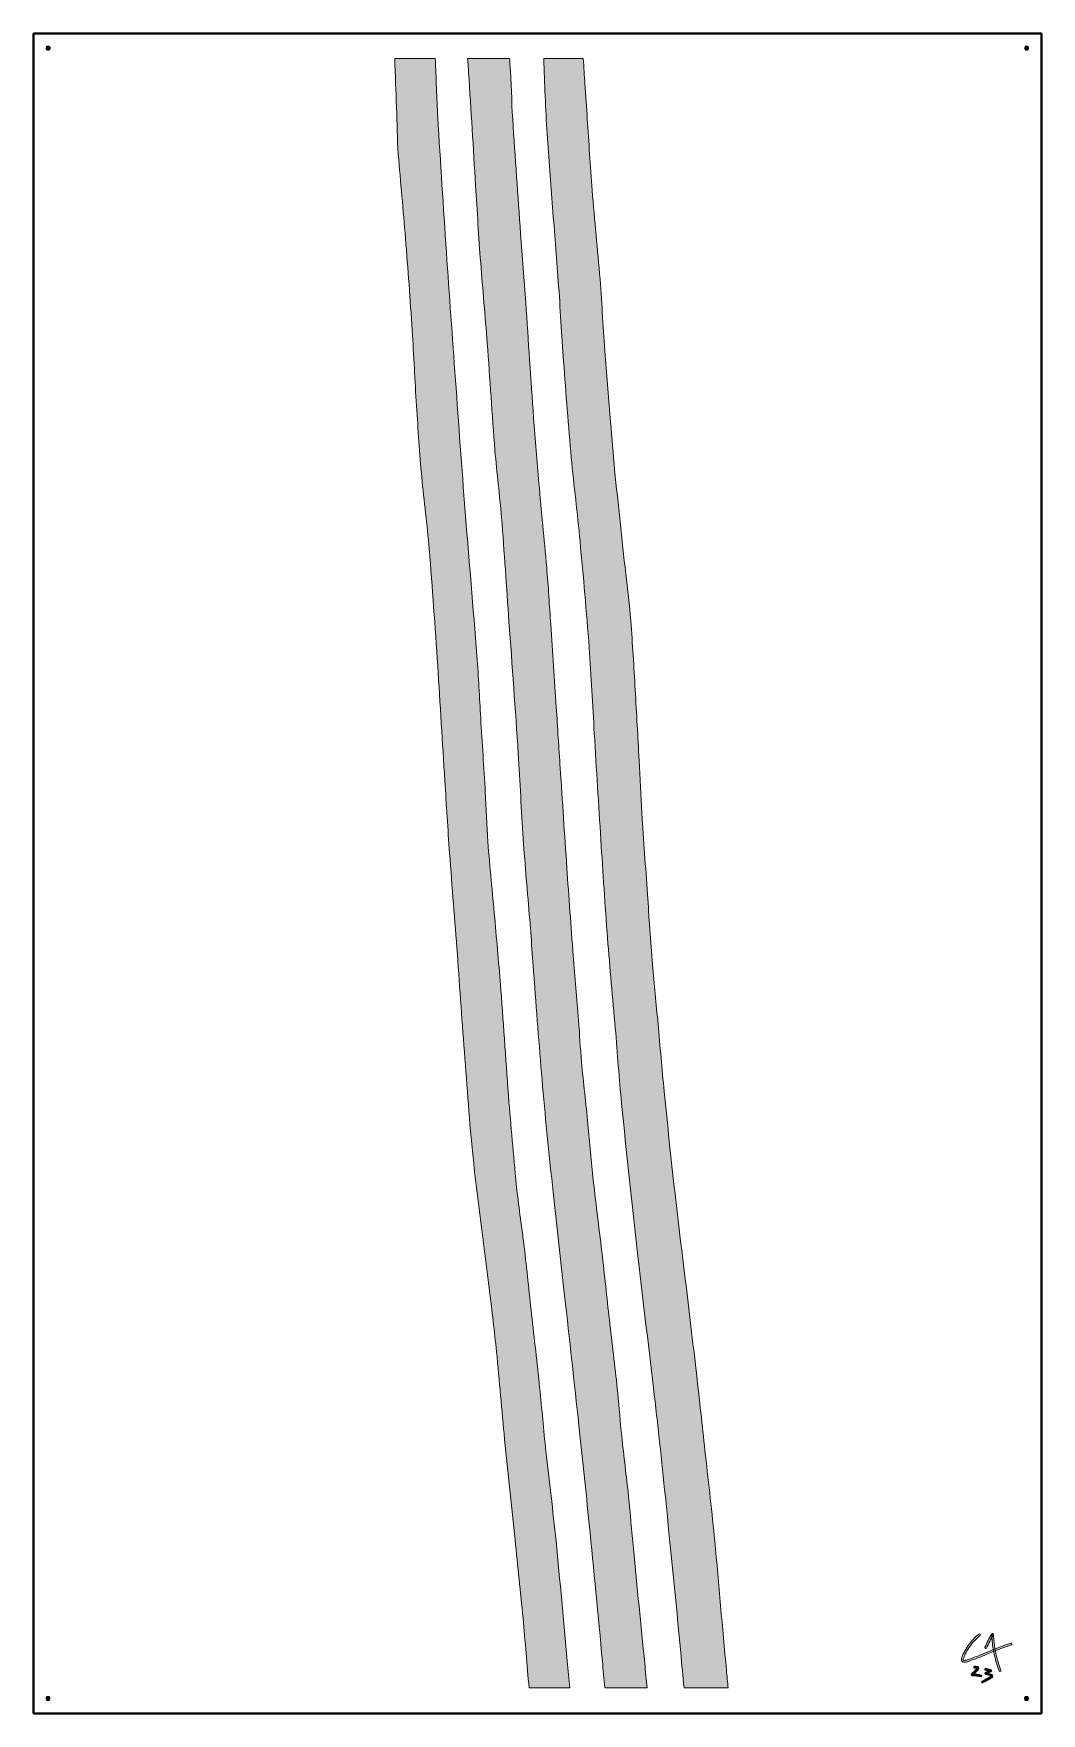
# Model space of a CAD drawing. Header units: millimetres. Extents: x 0 to 1200, y -2000 to 0.
import ezdxf

# ---------------------------------------------------------------- set-up
doc = ezdxf.new("R2010")
doc.units = ezdxf.units.MM
doc.header["$MEASUREMENT"] = 0
for name, color, linetype, lineweight in [('2023-003', 7, 'Continuous', 0), ('Bounding Box', 7, 'Continuous', 0), ('Screws', 7, 'Continuous', 0)]:
    doc.layers.add(name, color=color, linetype=linetype, lineweight=lineweight)

msp = doc.modelspace()

# ---------------------------------------------------------------- hatches: boundary and pattern name
at = {"layer": '2023-003', "true_color": 0x000000, "transparency": 33554687}
h = msp.add_hatch(color=18, dxfattribs=at)
h.dxf.hatch_style = 2
edge = h.paths.add_edge_path()
edge.add_spline(control_points=[(635.5, -1937.8), (631.1, -1890.1), (627, -1842.4), (622.2, -1794.8), (618.6, -1759.1), (614, -1723.5), (610.1, -1687.8), (607.4, -1662.6), (605.4, -1637.4), (602.7, -1612.2), (599.7, -1583.1), (596.3, -1554), (593.1, -1524.9), (590.2, -1498.1), (587.4, -1471.3), (584.3, -1444.5), (581.6, -1421.9), (578, -1399.4), (575.6, -1376.8), (572.1, -1342), (569, -1307.1), (566.2, -1272.3), (562.7, -1227.8), (559.9, -1183.3), (556.5, -1138.8), (554.3, -1110.3), (551.7, -1081.8), (549.2, -1053.3), (546.5, -1022.9), (543.4, -992.6), (541, -962.2), (539.5, -942.6), (539.1, -922.8), (538, -903.1), (536.3, -873.9), (534.3, -844.6), (532.5, -815.3), (531, -790.5), (530, -765.7), (528, -740.9), (523.6, -683.8), (518.6, -626.7), (514.1, -569.6), (510, -517.2), (506.3, -464.8), (502.5, -412.4), (498.8, -361.8), (495.1, -311.2), (491.7, -260.5), (488.1, -206.9), (484.5, -153.3), (481.5, -99.6), (480.2, -76.4), (479.4, -53.2), (478.4, -30), (478.4, -30), (430.2, -30), (430.2, -30), (430.9, -49.3), (431.5, -68.7), (432.3, -88), (433, -106.6), (433, -125.2), (434.4, -143.7), (436.9, -177.1), (440.4, -210.5), (443, -243.9), (445.9, -280.4), (448.6, -316.9), (450.9, -353.4), (452.9, -383.4), (454.2, -413.4), (456.1, -443.4), (457.9, -471.7), (459.8, -500), (462.3, -528.3), (464.9, -556.8), (468.8, -585.2), (471.2, -613.7), (475, -660), (478.2, -706.3), (481.3, -752.7), (484.3, -798.4), (486.9, -844.1), (489.8, -889.7), (491.6, -918.5), (493.4, -947.3), (495.5, -976.1), (498.4, -1016.1), (501.7, -1056.1), (504.7, -1096.1), (507.7, -1137.5), (510.4, -1179), (513.7, -1220.4), (516.9, -1262.3), (519.7, -1304.2), (524.2, -1345.9), (529.7, -1396.3), (536.8, -1446.5), (543, -1496.8), (546, -1521), (548.9, -1545.2), (551.3, -1569.5), (554.8, -1604.3), (557.5, -1639.2), (561, -1674), (564.9, -1713.9), (569.3, -1753.8), (573.5, -1793.7), (576.7, -1824.8), (580, -1855.8), (582.9, -1886.8), (585.5, -1914.5), (587.8, -1942.2), (590.1, -1969.9), (590.1, -1969.9), (638.6, -1969.9), (638.6, -1969.9), (637.6, -1959.2), (636.5, -1948.5), (635.5, -1937.8)], knot_values=[0, 0, 0, 0, 1, 1, 1, 2, 2, 2, 3, 3, 3, 4, 4, 4, 5, 5, 5, 6, 6, 6, 7, 7, 7, 8, 8, 8, 9, 9, 9, 10, 10, 10, 11, 11, 11, 12, 12, 12, 13, 13, 13, 14, 14, 14, 15, 15, 15, 16, 16, 16, 17, 17, 17, 18, 18, 18, 19, 19, 19, 20, 20, 20, 21, 21, 21, 22, 22, 22, 23, 23, 23, 24, 24, 24, 25, 25, 25, 26, 26, 26, 27, 27, 27, 28, 28, 28, 29, 29, 29, 30, 30, 30, 31, 31, 31, 32, 32, 32, 33, 33, 33, 34, 34, 34, 35, 35, 35, 36, 36, 36, 37, 37, 37, 38, 38, 38, 39, 39, 39, 40, 40, 40, 40], degree=3, periodic=0)
h = msp.add_hatch(color=18, dxfattribs=at)
h.dxf.hatch_style = 2
edge = h.paths.add_edge_path()
edge.add_spline(control_points=[(727.8, -1940.4), (723.4, -1894.8), (718.7, -1849.4), (714.3, -1803.8), (712.2, -1783.1), (710.6, -1762.2), (708.5, -1741.5), (706, -1717.7), (703, -1694), (700.4, -1670.2), (698.6, -1653.2), (697.6, -1636.1), (695.7, -1619), (692.8, -1591.6), (689.4, -1564.2), (686.3, -1536.7), (683.3, -1509.9), (680.5, -1483.1), (677.5, -1456.3), (673.9, -1426), (670, -1395.7), (666.6, -1365.4), (664.2, -1343.2), (662.5, -1321), (660.2, -1298.8), (657.8, -1274.1), (654.8, -1249.4), (652.6, -1224.7), (651, -1208.1), (650.4, -1191.5), (649.1, -1174.9), (647.1, -1149.2), (644.7, -1123.6), (642.7, -1097.9), (640, -1063), (637.5, -1028.1), (635.1, -993.3), (632.4, -953.7), (629.8, -914.1), (627.2, -874.5), (625.6, -850.4), (624.1, -826.3), (622.5, -802.1), (620.3, -769.4), (618.2, -736.6), (615.9, -703.8), (614.4, -681.1), (613, -658.3), (611.1, -635.6), (608.2, -602.2), (604.8, -568.8), (601.8, -535.4), (599.5, -509.5), (597.3, -483.5), (595.5, -457.5), (592.2, -411.8), (589.3, -366.2), (586.1, -320.5), (584.2, -293.1), (582, -265.7), (580.1, -238.3), (576.9, -192.9), (573.5, -147.5), (570.6, -102), (569.2, -80.2), (569, -58.4), (567.4, -36.6), (567.3, -34.4), (567.1, -32.2), (567, -30), (567, -30), (517, -30), (517, -30), (517.4, -35.6), (517.8, -41.1), (518.1, -46.7), (521.2, -91.4), (523.6, -136.2), (526.4, -181), (528.3, -211.7), (530.2, -242.4), (532.5, -273.1), (534.9, -305), (537.9, -336.8), (540.3, -368.6), (543.5, -411.3), (546.1, -454), (549.5, -496.6), (551.6, -523.3), (555.2, -549.8), (557.3, -576.5), (560.6, -617.7), (563.3, -658.9), (566.2, -700.2), (570, -752.6), (573.8, -805), (577.2, -857.5), (579.5, -891.2), (580.8, -925), (583.1, -958.8), (585.3, -990.9), (588.3, -1022.9), (590.9, -1055), (593, -1081.9), (594.9, -1108.8), (596.9, -1135.8), (600.2, -1177.7), (603.2, -1219.6), (606.9, -1261.5), (610.7, -1303.3), (615.1, -1345.1), (619.5, -1386.9), (623.6, -1425.6), (628.2, -1464.3), (632.5, -1503), (638.2, -1554.6), (643.9, -1606.2), (649.5, -1657.7), (653.7, -1696.7), (657.8, -1735.7), (661.7, -1774.7), (667.1, -1829.1), (672.5, -1883.6), (677.4, -1938.1), (678.4, -1948.7), (679.3, -1959.3), (680.2, -1969.9), (680.2, -1969.9), (730.6, -1969.9), (730.6, -1969.9), (729.7, -1960.1), (728.8, -1950.2), (727.8, -1940.4)], knot_values=[0, 0, 0, 0, 1, 1, 1, 2, 2, 2, 3, 3, 3, 4, 4, 4, 5, 5, 5, 6, 6, 6, 7, 7, 7, 8, 8, 8, 9, 9, 9, 10, 10, 10, 11, 11, 11, 12, 12, 12, 13, 13, 13, 14, 14, 14, 15, 15, 15, 16, 16, 16, 17, 17, 17, 18, 18, 18, 19, 19, 19, 20, 20, 20, 21, 21, 21, 22, 22, 22, 23, 23, 23, 24, 24, 24, 25, 25, 25, 26, 26, 26, 27, 27, 27, 28, 28, 28, 29, 29, 29, 30, 30, 30, 31, 31, 31, 32, 32, 32, 33, 33, 33, 34, 34, 34, 35, 35, 35, 36, 36, 36, 37, 37, 37, 38, 38, 38, 39, 39, 39, 40, 40, 40, 41, 41, 41, 42, 42, 42, 43, 43, 43, 44, 44, 44, 44], degree=3, periodic=0)
h = msp.add_hatch(color=18, dxfattribs=at)
h.dxf.hatch_style = 2
edge = h.paths.add_edge_path()
edge.add_spline(control_points=[(825.1, -1948.7), (820.3, -1897.5), (816.1, -1846.3), (811.2, -1795.1), (808, -1761), (803.9, -1727), (800.2, -1693), (796.9, -1662.7), (793.7, -1632.5), (790.2, -1602.2), (785.9, -1564.9), (781.4, -1527.7), (777, -1490.4), (772.5, -1453), (767.7, -1415.5), (763.5, -1378), (759.1, -1338.6), (755, -1299.2), (751, -1259.7), (748.3, -1232.9), (746.2, -1206), (743.7, -1179.2), (741.5, -1155.6), (738.9, -1132), (737, -1108.4), (734.7, -1080.6), (733, -1052.7), (731.1, -1024.8), (728.8, -992.7), (726.5, -960.6), (724.5, -928.5), (723.1, -907.4), (722.3, -886.3), (721.1, -865.2), (719.6, -837.4), (718.2, -809.5), (716.5, -781.6), (714.9, -754.2), (713.3, -726.7), (711.2, -699.3), (709.7, -680.6), (707.2, -662), (705.2, -643.3), (700.8, -602), (696.2, -560.8), (692, -519.4), (690.1, -500.5), (688.8, -481.5), (687.2, -462.6), (685, -436.2), (682.6, -409.8), (680.6, -383.4), (678.4, -353.2), (677, -322.9), (674.6, -292.7), (671.8, -257.4), (668.2, -222.1), (665.2, -186.8), (663.9, -172.3), (663.1, -157.7), (662.2, -143.2), (660.3, -115.6), (658.7, -88), (656.7, -60.4), (656, -50.2), (655.3, -40.1), (654.6, -30), (654.6, -30), (607.5, -30), (607.5, -30), (608.7, -59.8), (609.7, -89.7), (611.6, -119.5), (615.4, -178), (620.6, -236.5), (624.9, -295.1), (627.3, -326.9), (628.8, -358.8), (631.2, -390.7), (634, -428.9), (636.9, -467), (640.4, -505.1), (643.5, -538.3), (647.7, -571.4), (650.8, -604.6), (654.8, -646.7), (658.5, -688.8), (661.7, -731), (664.2, -765.1), (665.7, -799.4), (667.8, -833.6), (670.3, -875.8), (672.9, -918), (675.6, -960.2), (678.1, -999.1), (680.6, -1038), (683.5, -1076.9), (686.3, -1112.7), (689.7, -1148.5), (692.8, -1184.3), (695.3, -1214.2), (697.3, -1244.2), (700.3, -1274.1), (706.1, -1332.3), (712.2, -1390.4), (718.7, -1448.5), (724.9, -1503.3), (732, -1558), (738.3, -1612.7), (743.3, -1655.8), (747.9, -1699), (752.4, -1742.2), (758.7, -1804), (764.9, -1865.9), (770.7, -1927.8), (772.1, -1941.8), (773.3, -1955.9), (774.6, -1969.9), (774.6, -1969.9), (827.2, -1969.9), (827.2, -1969.9), (826.5, -1962.8), (825.8, -1955.8), (825.1, -1948.7)], knot_values=[0, 0, 0, 0, 1, 1, 1, 2, 2, 2, 3, 3, 3, 4, 4, 4, 5, 5, 5, 6, 6, 6, 7, 7, 7, 8, 8, 8, 9, 9, 9, 10, 10, 10, 11, 11, 11, 12, 12, 12, 13, 13, 13, 14, 14, 14, 15, 15, 15, 16, 16, 16, 17, 17, 17, 18, 18, 18, 19, 19, 19, 20, 20, 20, 21, 21, 21, 22, 22, 22, 23, 23, 23, 24, 24, 24, 25, 25, 25, 26, 26, 26, 27, 27, 27, 28, 28, 28, 29, 29, 29, 30, 30, 30, 31, 31, 31, 32, 32, 32, 33, 33, 33, 34, 34, 34, 35, 35, 35, 36, 36, 36, 37, 37, 37, 38, 38, 38, 39, 39, 39, 40, 40, 40, 41, 41, 41, 41], degree=3, periodic=0)
h = msp.add_hatch(color=18, dxfattribs=at)
h.dxf.hatch_style = 2
edge = h.paths.add_edge_path()
edge.add_spline(control_points=[(1125.8, -1905.7), (1120.9, -1909.6), (1116.7, -1914.2), (1113.1, -1919.3), (1111.3, -1921.8), (1109.7, -1924.5), (1108.2, -1927.2), (1107.5, -1928.6), (1106.8, -1930), (1106.2, -1931.4), (1105.6, -1932.7), (1105, -1934.1), (1104.9, -1935.6), (1104.8, -1937.2), (1105.6, -1938.7), (1107.1, -1939.2), (1108.7, -1939.6), (1110.5, -1939), (1112, -1938.6), (1115.4, -1937.6), (1118.7, -1936.3), (1122.1, -1935), (1128.7, -1932.4), (1135.3, -1929.7), (1141.9, -1927), (1148.4, -1924.3), (1155.1, -1921.7), (1161.8, -1919.5), (1162.7, -1919.2), (1163.5, -1919), (1164.4, -1918.7), (1165.7, -1918.3), (1165.1, -1916.1), (1163.8, -1916.6), (1157.2, -1918.6), (1150.7, -1921.1), (1144.3, -1923.7), (1137.9, -1926.2), (1131.5, -1928.9), (1125.1, -1931.5), (1121.9, -1932.7), (1118.7, -1934), (1115.4, -1935.1), (1113.8, -1935.7), (1112.2, -1936.2), (1110.6, -1936.7), (1109.9, -1936.9), (1109.1, -1937.1), (1108.5, -1937.1), (1108.1, -1937.1), (1108, -1937.1), (1107.6, -1937), (1107.8, -1937.1), (1107.4, -1936.8), (1107.5, -1936.9), (1107.4, -1936.9), (1107.2, -1936.6), (1107.3, -1936.7), (1107.2, -1936.6), (1107.1, -1936.4), (1107.1, -1936.2), (1107.1, -1936.1), (1107.1, -1935.6), (1107.1, -1935.4), (1107.1, -1934.9), (1107.4, -1934.2), (1107.6, -1933.7), (1108.1, -1932.3), (1108.8, -1931), (1109.4, -1929.7), (1110.7, -1927.1), (1112.2, -1924.5), (1113.9, -1922), (1117.2, -1917), (1121.1, -1912.5), (1125.7, -1908.7), (1126.2, -1908.2), (1126.8, -1907.7), (1127.4, -1907.3), (1127.8, -1906.9), (1127.7, -1906.1), (1127.4, -1905.7), (1126.9, -1905.3), (1126.3, -1905.4), (1125.8, -1905.7), (1125.8, -1905.7), (1125.8, -1905.7), (1125.8, -1905.7)], knot_values=[0, 0, 0, 0, 1, 1, 1, 2, 2, 2, 3, 3, 3, 4, 4, 4, 5, 5, 5, 6, 6, 6, 7, 7, 7, 8, 8, 8, 9, 9, 9, 10, 10, 10, 11, 11, 11, 12, 12, 12, 13, 13, 13, 14, 14, 14, 15, 15, 15, 16, 16, 16, 17, 17, 17, 18, 18, 18, 19, 19, 19, 20, 20, 20, 21, 21, 21, 22, 22, 22, 23, 23, 23, 24, 24, 24, 25, 25, 25, 26, 26, 26, 27, 27, 27, 28, 28, 28, 29, 29, 29, 29], degree=3, periodic=0)
h = msp.add_hatch(color=18, dxfattribs=at)
h.dxf.hatch_style = 2
edge = h.paths.add_edge_path()
edge.add_spline(control_points=[(1134.8, -1922.5), (1137.2, -1917.1), (1139.9, -1911.8), (1142.9, -1906.8), (1142.3, -1906.6), (1141.6, -1906.4), (1140.9, -1906.3), (1141.2, -1912), (1141.8, -1917.8), (1142.7, -1923.5), (1143.7, -1929.2), (1145, -1934.9), (1146.6, -1940.4), (1147.6, -1943.5), (1148.6, -1946.6), (1149.7, -1949.6), (1149.9, -1950.2), (1150.5, -1950.6), (1151.1, -1950.4), (1151.6, -1950.3), (1152.1, -1949.6), (1151.9, -1949), (1149.9, -1943.7), (1148.2, -1938.2), (1146.8, -1932.6), (1145.5, -1927.1), (1144.5, -1921.5), (1143.9, -1915.9), (1143.5, -1912.7), (1143.2, -1909.5), (1143.1, -1906.3), (1143, -1905.2), (1141.6, -1904.7), (1141, -1905.7), (1138, -1910.7), (1135.3, -1916), (1132.9, -1921.3), (1132.6, -1921.9), (1132.7, -1922.5), (1133.3, -1922.8), (1133.7, -1923.1), (1134.5, -1923), (1134.8, -1922.5), (1134.8, -1922.5), (1134.8, -1922.5), (1134.8, -1922.5)], knot_values=[0, 0, 0, 0, 1, 1, 1, 2, 2, 2, 3, 3, 3, 4, 4, 4, 5, 5, 5, 6, 6, 6, 7, 7, 7, 8, 8, 8, 9, 9, 9, 10, 10, 10, 11, 11, 11, 12, 12, 12, 13, 13, 13, 14, 14, 14, 15, 15, 15, 15], degree=3, periodic=0)
h = msp.add_hatch(color=18, dxfattribs=at)
h.dxf.hatch_style = 2
edge = h.paths.add_edge_path()
edge.add_spline(control_points=[(1120.4, -1946.2), (1121, -1946.2), (1121.7, -1946.2), (1122.3, -1946.3), (1122.7, -1946.4), (1123, -1946.4), (1123.3, -1946.5), (1123.4, -1946.6), (1123.6, -1946.6), (1123.7, -1946.7), (1124.1, -1946.8), (1123.8, -1946.7), (1123.8, -1946.6), (1123.7, -1946.4), (1123.7, -1946.3), (1123.6, -1946.1), (1123.7, -1945.9), (1123.7, -1945.9), (1123.6, -1946), (1123.6, -1946.1), (1123.6, -1946.1), (1123.6, -1946.1), (1123.5, -1946.2), (1123.5, -1946.3), (1123.4, -1946.4), (1123.3, -1946.6), (1123.1, -1946.8), (1123, -1947), (1122.8, -1947.2), (1122.5, -1947.6), (1122.3, -1947.8), (1121.7, -1948.5), (1121, -1949.1), (1120.4, -1949.7), (1119, -1950.9), (1117.7, -1952.2), (1116.7, -1953.7), (1116.3, -1954.4), (1116.9, -1955.4), (1117.7, -1955.4), (1121.2, -1955.4), (1124.7, -1955.8), (1128.1, -1956.6), (1128.6, -1956.7), (1129.3, -1956.4), (1129.4, -1955.8), (1129.6, -1955.3), (1129.2, -1954.6), (1128.6, -1954.5), (1125.1, -1953.6), (1121.4, -1953.2), (1117.7, -1953.2), (1118, -1953.7), (1118.3, -1954.3), (1118.6, -1954.8), (1120, -1952.6), (1122.3, -1951.1), (1124, -1949.1), (1124.9, -1948.1), (1126.7, -1946.3), (1125.3, -1945), (1124.7, -1944.5), (1123.7, -1944.3), (1122.9, -1944.2), (1122.1, -1944), (1121.2, -1944), (1120.4, -1944), (1119.8, -1944), (1119.3, -1944.5), (1119.3, -1945.1), (1119.3, -1945.7), (1119.8, -1946.3), (1120.4, -1946.2), (1120.4, -1946.2), (1120.4, -1946.2), (1120.4, -1946.2)], knot_values=[0, 0, 0, 0, 1, 1, 1, 2, 2, 2, 3, 3, 3, 4, 4, 4, 5, 5, 5, 6, 6, 6, 7, 7, 7, 8, 8, 8, 9, 9, 9, 10, 10, 10, 11, 11, 11, 12, 12, 12, 13, 13, 13, 14, 14, 14, 15, 15, 15, 16, 16, 16, 17, 17, 17, 18, 18, 18, 19, 19, 19, 20, 20, 20, 21, 21, 21, 22, 22, 22, 23, 23, 23, 24, 24, 24, 25, 25, 25, 25], degree=3, periodic=0)
h = msp.add_hatch(color=18, dxfattribs=at)
h.dxf.hatch_style = 2
edge = h.paths.add_edge_path()
edge.add_spline(control_points=[(1133.7, -1948.8), (1134.7, -1948.9), (1135.5, -1949.1), (1136.4, -1949.3), (1136.9, -1949.5), (1137.3, -1949.6), (1137.8, -1949.7), (1138, -1949.8), (1138.2, -1949.8), (1138.4, -1949.9), (1138.5, -1950), (1138.7, -1950), (1138.8, -1950), (1138.8, -1950.1), (1138.9, -1950.1), (1138.9, -1950.1), (1139.2, -1950.2), (1139.1, -1950.1), (1138.7, -1949.8), (1138.7, -1949.6), (1138.7, -1949.4), (1138.7, -1949.2), (1138.7, -1948.9), (1139, -1949), (1138.7, -1949.1), (1138.6, -1949.1), (1138.5, -1949.2), (1138.4, -1949.2), (1138.2, -1949.3), (1138, -1949.4), (1137.7, -1949.5), (1137.3, -1949.7), (1136.8, -1949.9), (1136.3, -1950), (1135.2, -1950.4), (1134.2, -1950.8), (1133.2, -1951.4), (1132.4, -1951.9), (1132.6, -1953.1), (1133.5, -1953.4), (1135.2, -1954), (1136.9, -1954.6), (1138.6, -1955.2), (1139, -1955.3), (1139.4, -1955.4), (1139.8, -1955.6), (1139.6, -1955.6), (1140, -1955.7), (1140, -1955.8), (1139.9, -1955.7), (1140, -1955.7), (1140.1, -1955.8), (1140, -1955.7), (1140, -1955.7), (1140.1, -1955.8), (1140, -1955.7), (1140, -1955.7), (1140, -1955.5), (1140.1, -1955.5), (1140, -1955.5), (1140, -1955.6), (1139.9, -1955.7), (1139.8, -1955.9), (1139.7, -1955.9), (1139.5, -1956.2), (1139.2, -1956.3), (1139, -1956.5), (1137.4, -1957.4), (1135.9, -1958.3), (1134.3, -1959.2), (1132.7, -1960.1), (1131.1, -1961), (1129.5, -1961.9), (1128.3, -1962.6), (1129.4, -1964.5), (1130.6, -1963.8), (1133.5, -1962.2), (1136.3, -1960.6), (1139.1, -1958.9), (1140.3, -1958.3), (1142, -1957.4), (1142.2, -1955.9), (1142.4, -1954.1), (1140.5, -1953.5), (1139.2, -1953.1), (1137.5, -1952.5), (1135.8, -1951.9), (1134.1, -1951.3), (1134.2, -1951.9), (1134.3, -1952.6), (1134.3, -1953.3), (1135.3, -1952.6), (1136.4, -1952.3), (1137.5, -1951.9), (1138.1, -1951.7), (1138.7, -1951.5), (1139.3, -1951.2), (1139.9, -1951), (1140.6, -1950.6), (1140.8, -1949.9), (1141.3, -1948.2), (1138.9, -1947.7), (1137.7, -1947.4), (1136.4, -1947), (1135.1, -1946.8), (1133.7, -1946.6), (1133.2, -1946.6), (1132.6, -1947.2), (1132.6, -1947.7), (1132.6, -1948.4), (1133.2, -1948.8), (1133.7, -1948.8), (1133.7, -1948.8), (1133.7, -1948.8), (1133.7, -1948.8)], knot_values=[0, 0, 0, 0, 1, 1, 1, 2, 2, 2, 3, 3, 3, 4, 4, 4, 5, 5, 5, 6, 6, 6, 7, 7, 7, 8, 8, 8, 9, 9, 9, 10, 10, 10, 11, 11, 11, 12, 12, 12, 13, 13, 13, 14, 14, 14, 15, 15, 15, 16, 16, 16, 17, 17, 17, 18, 18, 18, 19, 19, 19, 20, 20, 20, 21, 21, 21, 22, 22, 22, 23, 23, 23, 24, 24, 24, 25, 25, 25, 26, 26, 26, 27, 27, 27, 28, 28, 28, 29, 29, 29, 30, 30, 30, 31, 31, 31, 32, 32, 32, 33, 33, 33, 34, 34, 34, 35, 35, 35, 36, 36, 36, 37, 37, 37, 38, 38, 38, 38], degree=3, periodic=0)
at = {"layer": 'Screws', "true_color": 0x000000, "transparency": 33554687}
h = msp.add_hatch(color=18, dxfattribs=at)
h.dxf.hatch_style = 2
edge = h.paths.add_edge_path()
edge.add_ellipse((17.4, -17.5), major_axis=(2.56, 0), ratio=0.965517, start_angle=0, end_angle=360)
h = msp.add_hatch(color=18, dxfattribs=at)
h.dxf.hatch_style = 2
edge = h.paths.add_edge_path()
edge.add_ellipse((1182.6, -17.5), major_axis=(2.56, 0), ratio=0.965517, start_angle=0, end_angle=360)
h = msp.add_hatch(color=18, dxfattribs=at)
h.dxf.hatch_style = 2
edge = h.paths.add_edge_path()
edge.add_ellipse((17.3, -1982.4), major_axis=(2.56, 0), ratio=0.965517, start_angle=0, end_angle=360)
h = msp.add_hatch(color=18, dxfattribs=at)
h.dxf.hatch_style = 2
edge = h.paths.add_edge_path()
edge.add_ellipse((1182.4, -1982.4), major_axis=(2.56, 0), ratio=0.965517, start_angle=0, end_angle=360)

# ---------------------------------------------------------------- linework, layer by layer
at = {"layer": '2023-003'}
for points, knots in [([(635.5, -1937.8), (631.1, -1890.1), (627, -1842.4), (622.2, -1794.8), (618.6, -1759.1), (614, -1723.5), (610.1, -1687.8), (607.4, -1662.6), (605.4, -1637.4), (602.7, -1612.2), (599.7, -1583.1), (596.3, -1554), (593.1, -1524.9), (590.2, -1498.1), (587.4, -1471.3), (584.3, -1444.5), (581.6, -1421.9), (578, -1399.4), (575.6, -1376.8), (572.1, -1342), (569, -1307.1), (566.2, -1272.3), (562.7, -1227.8), (559.9, -1183.3), (556.5, -1138.8), (554.3, -1110.3), (551.7, -1081.8), (549.2, -1053.3), (546.5, -1022.9), (543.4, -992.6), (541, -962.2), (539.5, -942.6), (539.1, -922.8), (538, -903.1), (536.3, -873.9), (534.3, -844.6), (532.5, -815.3), (531, -790.5), (530, -765.7), (528, -740.9), (523.6, -683.8), (518.6, -626.7), (514.1, -569.6), (510, -517.2), (506.3, -464.8), (502.5, -412.4), (498.8, -361.8), (495.1, -311.2), (491.7, -260.5), (488.1, -206.9), (484.5, -153.3), (481.5, -99.6), (480.2, -76.4), (479.4, -53.2), (478.4, -30), (478.4, -30), (430.2, -30), (430.2, -30), (430.9, -49.3), (431.5, -68.7), (432.3, -88), (433, -106.6), (433, -125.2), (434.4, -143.7), (436.9, -177.1), (440.4, -210.5), (443, -243.9), (445.9, -280.4), (448.6, -316.9), (450.9, -353.4), (452.9, -383.4), (454.2, -413.4), (456.1, -443.4), (457.9, -471.7), (459.8, -500), (462.3, -528.3), (464.9, -556.8), (468.8, -585.2), (471.2, -613.7), (475, -660), (478.2, -706.3), (481.3, -752.7), (484.3, -798.4), (486.9, -844.1), (489.8, -889.7), (491.6, -918.5), (493.4, -947.3), (495.5, -976.1), (498.4, -1016.1), (501.7, -1056.1), (504.7, -1096.1), (507.7, -1137.5), (510.4, -1179), (513.7, -1220.4), (516.9, -1262.3), (519.7, -1304.2), (524.2, -1345.9), (529.7, -1396.3), (536.8, -1446.5), (543, -1496.8), (546, -1521), (548.9, -1545.2), (551.3, -1569.5), (554.8, -1604.3), (557.5, -1639.2), (561, -1674), (564.9, -1713.9), (569.3, -1753.8), (573.5, -1793.7), (576.7, -1824.8), (580, -1855.8), (582.9, -1886.8), (585.5, -1914.5), (587.8, -1942.2), (590.1, -1969.9), (590.1, -1969.9), (638.6, -1969.9), (638.6, -1969.9), (637.6, -1959.2), (636.5, -1948.5), (635.5, -1937.8)], [0, 0, 0, 0, 1, 1, 1, 2, 2, 2, 3, 3, 3, 4, 4, 4, 5, 5, 5, 6, 6, 6, 7, 7, 7, 8, 8, 8, 9, 9, 9, 10, 10, 10, 11, 11, 11, 12, 12, 12, 13, 13, 13, 14, 14, 14, 15, 15, 15, 16, 16, 16, 17, 17, 17, 18, 18, 18, 19, 19, 19, 20, 20, 20, 21, 21, 21, 22, 22, 22, 23, 23, 23, 24, 24, 24, 25, 25, 25, 26, 26, 26, 27, 27, 27, 28, 28, 28, 29, 29, 29, 30, 30, 30, 31, 31, 31, 32, 32, 32, 33, 33, 33, 34, 34, 34, 35, 35, 35, 36, 36, 36, 37, 37, 37, 38, 38, 38, 39, 39, 39, 40, 40, 40, 40]), ([(727.8, -1940.4), (723.4, -1894.8), (718.7, -1849.4), (714.3, -1803.8), (712.2, -1783.1), (710.6, -1762.2), (708.5, -1741.5), (706, -1717.7), (703, -1694), (700.4, -1670.2), (698.6, -1653.2), (697.6, -1636.1), (695.7, -1619), (692.8, -1591.6), (689.4, -1564.2), (686.3, -1536.7), (683.3, -1509.9), (680.5, -1483.1), (677.5, -1456.3), (673.9, -1426), (670, -1395.7), (666.6, -1365.4), (664.2, -1343.2), (662.5, -1321), (660.2, -1298.8), (657.8, -1274.1), (654.8, -1249.4), (652.6, -1224.7), (651, -1208.1), (650.4, -1191.5), (649.1, -1174.9), (647.1, -1149.2), (644.7, -1123.6), (642.7, -1097.9), (640, -1063), (637.5, -1028.1), (635.1, -993.3), (632.4, -953.7), (629.8, -914.1), (627.2, -874.5), (625.6, -850.4), (624.1, -826.3), (622.5, -802.1), (620.3, -769.4), (618.2, -736.6), (615.9, -703.8), (614.4, -681.1), (613, -658.3), (611.1, -635.6), (608.2, -602.2), (604.8, -568.8), (601.8, -535.4), (599.5, -509.5), (597.3, -483.5), (595.5, -457.5), (592.2, -411.8), (589.3, -366.2), (586.1, -320.5), (584.2, -293.1), (582, -265.7), (580.1, -238.3), (576.9, -192.9), (573.5, -147.5), (570.6, -102), (569.2, -80.2), (569, -58.4), (567.4, -36.6), (567.3, -34.4), (567.1, -32.2), (567, -30), (567, -30), (517, -30), (517, -30), (517.4, -35.6), (517.8, -41.1), (518.1, -46.7), (521.2, -91.4), (523.6, -136.2), (526.4, -181), (528.3, -211.7), (530.2, -242.4), (532.5, -273.1), (534.9, -305), (537.9, -336.8), (540.3, -368.6), (543.5, -411.3), (546.1, -454), (549.5, -496.6), (551.6, -523.3), (555.2, -549.8), (557.3, -576.5), (560.6, -617.7), (563.3, -658.9), (566.2, -700.2), (570, -752.6), (573.8, -805), (577.2, -857.5), (579.5, -891.2), (580.8, -925), (583.1, -958.8), (585.3, -990.9), (588.3, -1022.9), (590.9, -1055), (593, -1081.9), (594.9, -1108.8), (596.9, -1135.8), (600.2, -1177.7), (603.2, -1219.6), (606.9, -1261.5), (610.7, -1303.3), (615.1, -1345.1), (619.5, -1386.9), (623.6, -1425.6), (628.2, -1464.3), (632.5, -1503), (638.2, -1554.6), (643.9, -1606.2), (649.5, -1657.7), (653.7, -1696.7), (657.8, -1735.7), (661.7, -1774.7), (667.1, -1829.1), (672.5, -1883.6), (677.4, -1938.1), (678.4, -1948.7), (679.3, -1959.3), (680.2, -1969.9), (680.2, -1969.9), (730.6, -1969.9), (730.6, -1969.9), (729.7, -1960.1), (728.8, -1950.2), (727.8, -1940.4)], [0, 0, 0, 0, 1, 1, 1, 2, 2, 2, 3, 3, 3, 4, 4, 4, 5, 5, 5, 6, 6, 6, 7, 7, 7, 8, 8, 8, 9, 9, 9, 10, 10, 10, 11, 11, 11, 12, 12, 12, 13, 13, 13, 14, 14, 14, 15, 15, 15, 16, 16, 16, 17, 17, 17, 18, 18, 18, 19, 19, 19, 20, 20, 20, 21, 21, 21, 22, 22, 22, 23, 23, 23, 24, 24, 24, 25, 25, 25, 26, 26, 26, 27, 27, 27, 28, 28, 28, 29, 29, 29, 30, 30, 30, 31, 31, 31, 32, 32, 32, 33, 33, 33, 34, 34, 34, 35, 35, 35, 36, 36, 36, 37, 37, 37, 38, 38, 38, 39, 39, 39, 40, 40, 40, 41, 41, 41, 42, 42, 42, 43, 43, 43, 44, 44, 44, 44]), ([(825.1, -1948.7), (820.3, -1897.5), (816.1, -1846.3), (811.2, -1795.1), (808, -1761), (803.9, -1727), (800.2, -1693), (796.9, -1662.7), (793.7, -1632.5), (790.2, -1602.2), (785.9, -1564.9), (781.4, -1527.7), (777, -1490.4), (772.5, -1453), (767.7, -1415.5), (763.5, -1378), (759.1, -1338.6), (755, -1299.2), (751, -1259.7), (748.3, -1232.9), (746.2, -1206), (743.7, -1179.2), (741.5, -1155.6), (738.9, -1132), (737, -1108.4), (734.7, -1080.6), (733, -1052.7), (731.1, -1024.8), (728.8, -992.7), (726.5, -960.6), (724.5, -928.5), (723.1, -907.4), (722.3, -886.3), (721.1, -865.2), (719.6, -837.4), (718.2, -809.5), (716.5, -781.6), (714.9, -754.2), (713.3, -726.7), (711.2, -699.3), (709.7, -680.6), (707.2, -662), (705.2, -643.3), (700.8, -602), (696.2, -560.8), (692, -519.4), (690.1, -500.5), (688.8, -481.5), (687.2, -462.6), (685, -436.2), (682.6, -409.8), (680.6, -383.4), (678.4, -353.2), (677, -322.9), (674.6, -292.7), (671.8, -257.4), (668.2, -222.1), (665.2, -186.8), (663.9, -172.3), (663.1, -157.7), (662.2, -143.2), (660.3, -115.6), (658.7, -88), (656.7, -60.4), (656, -50.2), (655.3, -40.1), (654.6, -30), (654.6, -30), (607.5, -30), (607.5, -30), (608.7, -59.8), (609.7, -89.7), (611.6, -119.5), (615.4, -178), (620.6, -236.5), (624.9, -295.1), (627.3, -326.9), (628.8, -358.8), (631.2, -390.7), (634, -428.9), (636.9, -467), (640.4, -505.1), (643.5, -538.3), (647.7, -571.4), (650.8, -604.6), (654.8, -646.7), (658.5, -688.8), (661.7, -731), (664.2, -765.1), (665.7, -799.4), (667.8, -833.6), (670.3, -875.8), (672.9, -918), (675.6, -960.2), (678.1, -999.1), (680.6, -1038), (683.5, -1076.9), (686.3, -1112.7), (689.7, -1148.5), (692.8, -1184.3), (695.3, -1214.2), (697.3, -1244.2), (700.3, -1274.1), (706.1, -1332.3), (712.2, -1390.4), (718.7, -1448.5), (724.9, -1503.3), (732, -1558), (738.3, -1612.7), (743.3, -1655.8), (747.9, -1699), (752.4, -1742.2), (758.7, -1804), (764.9, -1865.9), (770.7, -1927.8), (772.1, -1941.8), (773.3, -1955.9), (774.6, -1969.9), (774.6, -1969.9), (827.2, -1969.9), (827.2, -1969.9), (826.5, -1962.8), (825.8, -1955.8), (825.1, -1948.7)], [0, 0, 0, 0, 1, 1, 1, 2, 2, 2, 3, 3, 3, 4, 4, 4, 5, 5, 5, 6, 6, 6, 7, 7, 7, 8, 8, 8, 9, 9, 9, 10, 10, 10, 11, 11, 11, 12, 12, 12, 13, 13, 13, 14, 14, 14, 15, 15, 15, 16, 16, 16, 17, 17, 17, 18, 18, 18, 19, 19, 19, 20, 20, 20, 21, 21, 21, 22, 22, 22, 23, 23, 23, 24, 24, 24, 25, 25, 25, 26, 26, 26, 27, 27, 27, 28, 28, 28, 29, 29, 29, 30, 30, 30, 31, 31, 31, 32, 32, 32, 33, 33, 33, 34, 34, 34, 35, 35, 35, 36, 36, 36, 37, 37, 37, 38, 38, 38, 39, 39, 39, 40, 40, 40, 41, 41, 41, 41]), ([(1125.8, -1905.7), (1120.9, -1909.6), (1116.7, -1914.2), (1113.1, -1919.3), (1111.3, -1921.8), (1109.7, -1924.5), (1108.2, -1927.2), (1107.5, -1928.6), (1106.8, -1930), (1106.2, -1931.4), (1105.6, -1932.7), (1105, -1934.1), (1104.9, -1935.6), (1104.8, -1937.2), (1105.6, -1938.7), (1107.1, -1939.2), (1108.7, -1939.6), (1110.5, -1939), (1112, -1938.6), (1115.4, -1937.6), (1118.7, -1936.3), (1122.1, -1935), (1128.7, -1932.4), (1135.3, -1929.7), (1141.9, -1927), (1148.4, -1924.3), (1155.1, -1921.7), (1161.8, -1919.5), (1162.7, -1919.2), (1163.5, -1919), (1164.4, -1918.7), (1165.7, -1918.3), (1165.1, -1916.1), (1163.8, -1916.6), (1157.2, -1918.6), (1150.7, -1921.1), (1144.3, -1923.7), (1137.9, -1926.2), (1131.5, -1928.9), (1125.1, -1931.5), (1121.9, -1932.7), (1118.7, -1934), (1115.4, -1935.1), (1113.8, -1935.7), (1112.2, -1936.2), (1110.6, -1936.7), (1109.9, -1936.9), (1109.1, -1937.1), (1108.5, -1937.1), (1108.1, -1937.1), (1108, -1937.1), (1107.6, -1937), (1107.8, -1937.1), (1107.4, -1936.8), (1107.5, -1936.9), (1107.4, -1936.9), (1107.2, -1936.6), (1107.3, -1936.7), (1107.2, -1936.6), (1107.1, -1936.4), (1107.1, -1936.2), (1107.1, -1936.1), (1107.1, -1935.6), (1107.1, -1935.4), (1107.1, -1934.9), (1107.4, -1934.2), (1107.6, -1933.7), (1108.1, -1932.3), (1108.8, -1931), (1109.4, -1929.7), (1110.7, -1927.1), (1112.2, -1924.5), (1113.9, -1922), (1117.2, -1917), (1121.1, -1912.5), (1125.7, -1908.7), (1126.2, -1908.2), (1126.8, -1907.7), (1127.4, -1907.3), (1127.8, -1906.9), (1127.7, -1906.1), (1127.4, -1905.7), (1126.9, -1905.3), (1126.3, -1905.4), (1125.8, -1905.7), (1125.8, -1905.7), (1125.8, -1905.7), (1125.8, -1905.7)], [0, 0, 0, 0, 1, 1, 1, 2, 2, 2, 3, 3, 3, 4, 4, 4, 5, 5, 5, 6, 6, 6, 7, 7, 7, 8, 8, 8, 9, 9, 9, 10, 10, 10, 11, 11, 11, 12, 12, 12, 13, 13, 13, 14, 14, 14, 15, 15, 15, 16, 16, 16, 17, 17, 17, 18, 18, 18, 19, 19, 19, 20, 20, 20, 21, 21, 21, 22, 22, 22, 23, 23, 23, 24, 24, 24, 25, 25, 25, 26, 26, 26, 27, 27, 27, 28, 28, 28, 29, 29, 29, 29]), ([(1134.8, -1922.5), (1137.2, -1917.1), (1139.9, -1911.8), (1142.9, -1906.8), (1142.3, -1906.6), (1141.6, -1906.4), (1140.9, -1906.3), (1141.2, -1912), (1141.8, -1917.8), (1142.7, -1923.5), (1143.7, -1929.2), (1145, -1934.9), (1146.6, -1940.4), (1147.6, -1943.5), (1148.6, -1946.6), (1149.7, -1949.6), (1149.9, -1950.2), (1150.5, -1950.6), (1151.1, -1950.4), (1151.6, -1950.3), (1152.1, -1949.6), (1151.9, -1949), (1149.9, -1943.7), (1148.2, -1938.2), (1146.8, -1932.6), (1145.5, -1927.1), (1144.5, -1921.5), (1143.9, -1915.9), (1143.5, -1912.7), (1143.2, -1909.5), (1143.1, -1906.3), (1143, -1905.2), (1141.6, -1904.7), (1141, -1905.7), (1138, -1910.7), (1135.3, -1916), (1132.9, -1921.3), (1132.6, -1921.9), (1132.7, -1922.5), (1133.3, -1922.8), (1133.7, -1923.1), (1134.5, -1923), (1134.8, -1922.5), (1134.8, -1922.5), (1134.8, -1922.5), (1134.8, -1922.5)], [0, 0, 0, 0, 1, 1, 1, 2, 2, 2, 3, 3, 3, 4, 4, 4, 5, 5, 5, 6, 6, 6, 7, 7, 7, 8, 8, 8, 9, 9, 9, 10, 10, 10, 11, 11, 11, 12, 12, 12, 13, 13, 13, 14, 14, 14, 15, 15, 15, 15]), ([(1120.4, -1946.2), (1121, -1946.2), (1121.7, -1946.2), (1122.3, -1946.3), (1122.7, -1946.4), (1123, -1946.4), (1123.3, -1946.5), (1123.4, -1946.6), (1123.6, -1946.6), (1123.7, -1946.7), (1124.1, -1946.8), (1123.8, -1946.7), (1123.8, -1946.6), (1123.7, -1946.4), (1123.7, -1946.3), (1123.6, -1946.1), (1123.7, -1945.9), (1123.7, -1945.9), (1123.6, -1946), (1123.6, -1946.1), (1123.6, -1946.1), (1123.6, -1946.1), (1123.5, -1946.2), (1123.5, -1946.3), (1123.4, -1946.4), (1123.3, -1946.6), (1123.1, -1946.8), (1123, -1947), (1122.8, -1947.2), (1122.5, -1947.6), (1122.3, -1947.8), (1121.7, -1948.5), (1121, -1949.1), (1120.4, -1949.7), (1119, -1950.9), (1117.7, -1952.2), (1116.7, -1953.7), (1116.3, -1954.4), (1116.9, -1955.4), (1117.7, -1955.4), (1121.2, -1955.4), (1124.7, -1955.8), (1128.1, -1956.6), (1128.6, -1956.7), (1129.3, -1956.4), (1129.4, -1955.8), (1129.6, -1955.3), (1129.2, -1954.6), (1128.6, -1954.5), (1125.1, -1953.6), (1121.4, -1953.2), (1117.7, -1953.2), (1118, -1953.7), (1118.3, -1954.3), (1118.6, -1954.8), (1120, -1952.6), (1122.3, -1951.1), (1124, -1949.1), (1124.9, -1948.1), (1126.7, -1946.3), (1125.3, -1945), (1124.7, -1944.5), (1123.7, -1944.3), (1122.9, -1944.2), (1122.1, -1944), (1121.2, -1944), (1120.4, -1944), (1119.8, -1944), (1119.3, -1944.5), (1119.3, -1945.1), (1119.3, -1945.7), (1119.8, -1946.3), (1120.4, -1946.2), (1120.4, -1946.2), (1120.4, -1946.2), (1120.4, -1946.2)], [0, 0, 0, 0, 1, 1, 1, 2, 2, 2, 3, 3, 3, 4, 4, 4, 5, 5, 5, 6, 6, 6, 7, 7, 7, 8, 8, 8, 9, 9, 9, 10, 10, 10, 11, 11, 11, 12, 12, 12, 13, 13, 13, 14, 14, 14, 15, 15, 15, 16, 16, 16, 17, 17, 17, 18, 18, 18, 19, 19, 19, 20, 20, 20, 21, 21, 21, 22, 22, 22, 23, 23, 23, 24, 24, 24, 25, 25, 25, 25]), ([(1133.7, -1948.8), (1134.7, -1948.9), (1135.5, -1949.1), (1136.4, -1949.3), (1136.9, -1949.5), (1137.3, -1949.6), (1137.8, -1949.7), (1138, -1949.8), (1138.2, -1949.8), (1138.4, -1949.9), (1138.5, -1950), (1138.7, -1950), (1138.8, -1950), (1138.8, -1950.1), (1138.9, -1950.1), (1138.9, -1950.1), (1139.2, -1950.2), (1139.1, -1950.1), (1138.7, -1949.8), (1138.7, -1949.6), (1138.7, -1949.4), (1138.7, -1949.2), (1138.7, -1948.9), (1139, -1949), (1138.7, -1949.1), (1138.6, -1949.1), (1138.5, -1949.2), (1138.4, -1949.2), (1138.2, -1949.3), (1138, -1949.4), (1137.7, -1949.5), (1137.3, -1949.7), (1136.8, -1949.9), (1136.3, -1950), (1135.2, -1950.4), (1134.2, -1950.8), (1133.2, -1951.4), (1132.4, -1951.9), (1132.6, -1953.1), (1133.5, -1953.4), (1135.2, -1954), (1136.9, -1954.6), (1138.6, -1955.2), (1139, -1955.3), (1139.4, -1955.4), (1139.8, -1955.6), (1139.6, -1955.6), (1140, -1955.7), (1140, -1955.8), (1139.9, -1955.7), (1140, -1955.7), (1140.1, -1955.8), (1140, -1955.7), (1140, -1955.7), (1140.1, -1955.8), (1140, -1955.7), (1140, -1955.7), (1140, -1955.5), (1140.1, -1955.5), (1140, -1955.5), (1140, -1955.6), (1139.9, -1955.7), (1139.8, -1955.9), (1139.7, -1955.9), (1139.5, -1956.2), (1139.2, -1956.3), (1139, -1956.5), (1137.4, -1957.4), (1135.9, -1958.3), (1134.3, -1959.2), (1132.7, -1960.1), (1131.1, -1961), (1129.5, -1961.9), (1128.3, -1962.6), (1129.4, -1964.5), (1130.6, -1963.8), (1133.5, -1962.2), (1136.3, -1960.6), (1139.1, -1958.9), (1140.3, -1958.3), (1142, -1957.4), (1142.2, -1955.9), (1142.4, -1954.1), (1140.5, -1953.5), (1139.2, -1953.1), (1137.5, -1952.5), (1135.8, -1951.9), (1134.1, -1951.3), (1134.2, -1951.9), (1134.3, -1952.6), (1134.3, -1953.3), (1135.3, -1952.6), (1136.4, -1952.3), (1137.5, -1951.9), (1138.1, -1951.7), (1138.7, -1951.5), (1139.3, -1951.2), (1139.9, -1951), (1140.6, -1950.6), (1140.8, -1949.9), (1141.3, -1948.2), (1138.9, -1947.7), (1137.7, -1947.4), (1136.4, -1947), (1135.1, -1946.8), (1133.7, -1946.6), (1133.2, -1946.6), (1132.6, -1947.2), (1132.6, -1947.7), (1132.6, -1948.4), (1133.2, -1948.8), (1133.7, -1948.8), (1133.7, -1948.8), (1133.7, -1948.8), (1133.7, -1948.8)], [0, 0, 0, 0, 1, 1, 1, 2, 2, 2, 3, 3, 3, 4, 4, 4, 5, 5, 5, 6, 6, 6, 7, 7, 7, 8, 8, 8, 9, 9, 9, 10, 10, 10, 11, 11, 11, 12, 12, 12, 13, 13, 13, 14, 14, 14, 15, 15, 15, 16, 16, 16, 17, 17, 17, 18, 18, 18, 19, 19, 19, 20, 20, 20, 21, 21, 21, 22, 22, 22, 23, 23, 23, 24, 24, 24, 25, 25, 25, 26, 26, 26, 27, 27, 27, 28, 28, 28, 29, 29, 29, 30, 30, 30, 31, 31, 31, 32, 32, 32, 33, 33, 33, 34, 34, 34, 35, 35, 35, 36, 36, 36, 37, 37, 37, 38, 38, 38, 38])]:
    msp.add_open_spline(points, degree=3, knots=knots, dxfattribs=at)
at = {"layer": 'Bounding Box', "color": 18, "lineweight": 40, "true_color": 0x000000}
msp.add_lwpolyline([(1200.2, -2000.2), (0.2, -2000.2), (0.2, -0.2), (1200.2, -0.2)], close=True, dxfattribs=at)
at = {"layer": 'Screws'}
for centre in [(17.4, -17.5), (1182.6, -17.5), (17.3, -1982.4), (1182.4, -1982.4)]:
    msp.add_ellipse(centre, major_axis=(2.56, 0), ratio=0.965517, dxfattribs=at)

doc.saveas('drawing.dxf')
